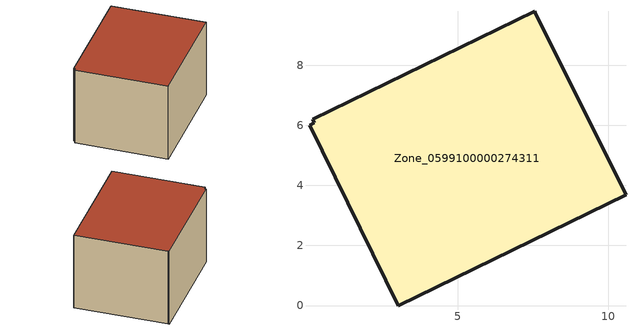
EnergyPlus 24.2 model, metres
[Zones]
Zone_0599100000274311
 floor ground (C_G): 0.06,6 0.22,6.08 0.17,6.2 7.55,9.79 7.59,9.7 10.6,3.69 3,0 z0
 wall outside (C_F): 7.55,9.79 0.17,6.2 0.22,6.08 0.06,6 3,0 10.6,3.69 7.59,9.7 7.55,9.79 z0:5.89
 roof outside (C_R): 0.17,6.2 0.22,6.08 0.06,6 3,0 10.6,3.69 7.59,9.7 7.55,9.79 z5.89
[BUILDING]
Pand.0599100000274311: North Axis=0; Terrain=City; Loads Convergence Tolerance Value=0.04; Temperature Convergence Tolerance Value=0.4; Solar Distribution=FullExterior; Maximum Number of Warmup Days=25; Minimum Number of Warmup Days=1
[Site:Location]
Rotterdam.The.Hague.AP_ZH_NLD Design_Conditions: Latitude=51.96; Longitude=4.45; Time Zone=1; Elevation=-4.5
[SITE:GROUNDTEMPERATURE:BUILDINGSURFACE]
18, 18, 18, 18, 18, 18, 18, 18, 18, 18, 18, 18
[MATERIAL] Thermal Absorptance=0.9; Solar Absorptance=0.7; Visible Absorptance=0.7
Name | Roughness | Thickness | Conductivity | Density | Specific Heat
G.TC.1946-1964 | MediumSmooth | 0.15 | 1 | 540 | 1210
F.TC.1946-1964 | Rough | 0.3 | 0.857143 | 1920 | 840
R.TC.1946-1964 | MediumRough | 0.2 | 0.235294 | 1500 | 1000
[CONSTRUCTION]
C_G: G.TC.1946-1964
C_F: F.TC.1946-1964
C_R: R.TC.1946-1964
[ZONE]
Zone_0599100000274311: Type=1; Multiplier=1; Ceiling Height=Autocalculate; Volume=Autocalculate; Floor Area=autocalculate; Part of Total Floor Area=Yes
[ZONEINFILTRATION:DESIGNFLOWRATE]
Infil_Zone_0599100000274311: Zone or ZoneList or Space or SpaceList=Zone_0599100000274311; Schedule=AlwaysOn; Design Flow Rate Calculation Method=Flow/Area; Flow Rate per Floor Area=0.003; Constant Term Coefficient=1; Temperature Term Coefficient=0; Velocity Term Coefficient=0; Velocity Squared Term Coefficient=0
[HVACTEMPLATE:ZONE:IDEALLOADSAIRSYSTEM]
Zone_0599100000274311: Maximum Heating Supply Air Temperature=50; Minimum Cooling Supply Air Temperature=13; Maximum Heating Supply Air Humidity Ratio=0.0156; Minimum Cooling Supply Air Humidity Ratio=0.0077; Heating Limit=NoLimit; Cooling Limit=NoLimit; Dehumidification Control Type=ConstantSensibleHeatRatio; Cooling Sensible Heat Ratio=0.7; Dehumidification Setpoint=60; Humidification Control Type=None; Humidification Setpoint=30; Outdoor Air Method=None; Outdoor Air Flow Rate per Person=0.00944; Outdoor Air Flow Rate per Zone Floor Area=0; Outdoor Air Flow Rate per Zone=0; Demand Controlled Ventilation Type=None; Outdoor Air Economizer Type=NoEconomizer; Heat Recovery Type=None; Sensible Heat Recovery Effectiveness=0.7; Latent Heat Recovery Effectiveness=0.65
[ZONECONTROL:THERMOSTAT]
ThermostatControl_Zone_0599100000274311: Zone or ZoneList=Zone_0599100000274311; Control Type Schedule=DualSetpointControlType; Control 1=Thermostat_Zone_0599100000274311; Temperature Difference Between Cutout And Setpoint=0
[THERMOSTATSETPOINT:DUALSETPOINT]
Thermostat_Zone_0599100000274311: Heating Setpoint Temperature Schedule=HeatingSetpoint_Zone_0599100000274311; Cooling Setpoint Temperature Schedule=CoolingSetpoint_Zone_0599100000274311
[SCHEDULE:COMPACT]
HeatingSetpoint_Zone_0599100000274311: Through: 12/31, For: AllDays, Until: 24:00, 21
CoolingSetpoint_Zone_0599100000274311: Through: 12/31, For: AllDays, Until: 24:00, 24
DualSetpointControlType: Through: 12/31, For: AllDays, Until: 24:00, 4
AlwaysOn: Through: 12/31, For: AllDays, Until: 24:00, 1
